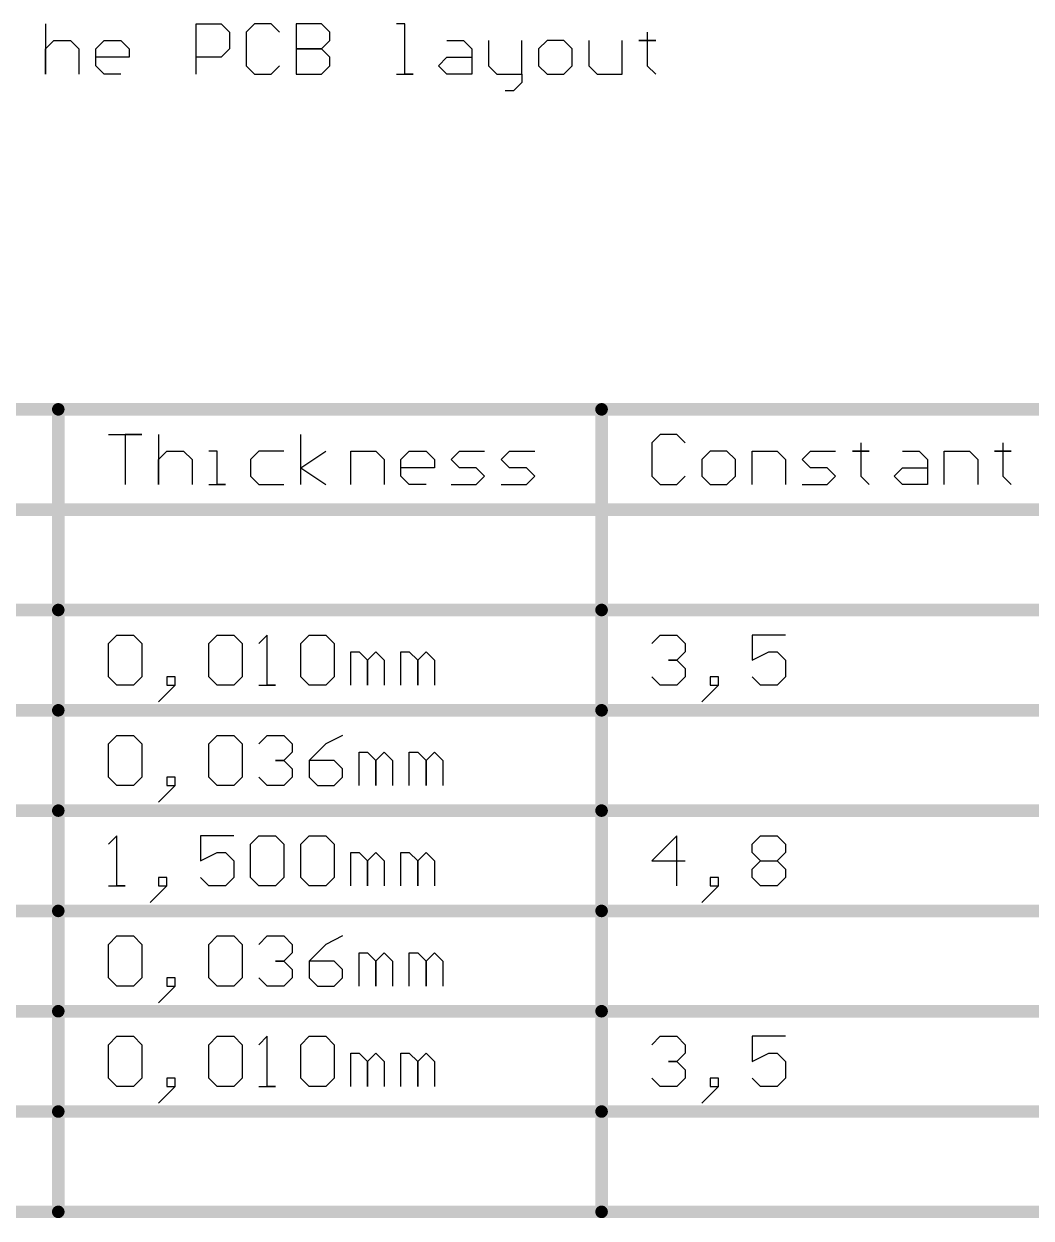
# Model space of a CAD drawing. Header units: millimetres. Extents: x 21 to 336, y 20 to 129.
# Drawn here: x 159.09 to 189.69, y 58.53 to 94.82 of the extents above; entities that cross this region are included whole.
import ezdxf

# ---------------------------------------------------------------- set-up
doc = ezdxf.new("R2010")
doc.units = ezdxf.units.MM
doc.layers.add('DrillDrawing', color=1, linetype='Continuous')
doc.layers.add('Mechanical1', color=6, linetype='Continuous')

msp = doc.modelspace()

# ---------------------------------------------------------------- linework, layer by layer
at = {"layer": 'DrillDrawing'}
for p, q in [((159.744, 94.82), (159.744, 93.296)), ((164.315, 93.296), (164.315, 94.82)), ((164.315, 94.82), (165.076, 94.82)), ((165.076, 94.82), (165.33, 94.566)), ((166.092, 94.82), (165.838, 94.566)), ((166.6, 94.82), (166.092, 94.82)), ((166.854, 94.566), (166.6, 94.82)), ((167.362, 94.82), (167.362, 93.296)), ((168.123, 94.82), (167.362, 94.82)), ((168.377, 94.566), (168.123, 94.82)), ((170.663, 94.82), (170.409, 94.82)), ((170.663, 93.296), (170.663, 94.82)), ((165.33, 94.566), (165.33, 94.058)), ((165.838, 94.566), (165.838, 93.55)), ((168.377, 94.312), (168.377, 94.566)), ((178.026, 94.566), (178.026, 94.312)), ((159.744, 94.058), (159.998, 94.312)), ((159.744, 93.296), (159.744, 94.058)), ((159.998, 94.312), (160.506, 94.312)), ((160.506, 94.312), (160.76, 94.058)), ((160.76, 94.058), (160.76, 93.296)), ((161.268, 94.058), (161.522, 94.312)), ((161.268, 93.55), (161.268, 94.058)), ((161.522, 94.312), (162.029, 94.312)), ((162.029, 94.312), (162.283, 94.058)), ((162.283, 94.058), (162.283, 93.804)), ((165.33, 94.058), (165.076, 93.804)), ((168.123, 94.058), (167.362, 94.058)), ((167.362, 94.058), (168.123, 94.058)), ((168.123, 94.058), (168.377, 94.312)), ((168.377, 93.804), (168.123, 94.058)), ((171.932, 94.312), (172.44, 94.312)), ((172.44, 94.312), (172.694, 94.058)), ((172.694, 94.058), (172.694, 93.296)), ((173.202, 94.312), (173.202, 93.55)), ((174.217, 93.296), (174.217, 94.312)), ((174.979, 94.312), (174.725, 94.058)), ((174.725, 94.058), (174.725, 93.55)), ((175.487, 94.312), (174.979, 94.312)), ((175.741, 94.058), (175.487, 94.312)), ((175.741, 93.55), (175.741, 94.058)), ((176.249, 94.312), (176.249, 93.55)), ((177.264, 93.296), (177.264, 94.312)), ((178.026, 94.312), (177.772, 94.312)), ((177.772, 94.312), (178.28, 94.312)), ((178.28, 94.312), (178.026, 94.312)), ((178.026, 94.312), (178.026, 93.55)), ((162.283, 93.804), (161.268, 93.804)), ((165.076, 93.804), (164.315, 93.804)), ((168.377, 93.55), (168.377, 93.804)), ((171.678, 93.55), (171.932, 93.804)), ((171.932, 93.804), (172.694, 93.804)), ((161.522, 93.296), (161.268, 93.55)), ((162.029, 93.296), (161.522, 93.296)), ((165.838, 93.55), (166.092, 93.296)), ((166.092, 93.296), (166.6, 93.296)), ((166.6, 93.296), (166.854, 93.55)), ((167.362, 93.296), (168.123, 93.296)), ((168.123, 93.296), (168.377, 93.55)), ((170.409, 93.296), (170.917, 93.296)), ((170.917, 93.296), (170.663, 93.296)), ((171.932, 93.296), (171.678, 93.55)), ((172.694, 93.296), (171.932, 93.296)), ((173.202, 93.55), (173.456, 93.296)), ((173.456, 93.296), (174.217, 93.296)), ((174.217, 93.296), (174.217, 93.042)), ((174.725, 93.55), (174.979, 93.296)), ((174.979, 93.296), (175.487, 93.296)), ((175.487, 93.296), (175.741, 93.55)), ((176.249, 93.55), (176.503, 93.296)), ((176.503, 93.296), (177.264, 93.296)), ((178.026, 93.55), (178.28, 93.296)), ((174.217, 93.042), (173.964, 92.788)), ((173.964, 92.788), (173.71, 92.788))]:
    msp.add_line(p, q, dxfattribs=at)
at = {"layer": 'Mechanical1'}
for p, q in [((161.655, 82.345), (162.67, 82.345)), ((162.67, 82.345), (162.163, 82.345)), ((162.163, 82.345), (162.163, 80.821)), ((163.178, 82.345), (163.178, 80.821)), ((167.495, 80.821), (167.495, 82.345)), ((178.415, 82.345), (178.161, 82.091)), ((178.161, 82.091), (178.161, 81.075)), ((178.922, 82.345), (178.415, 82.345)), ((179.176, 82.091), (178.922, 82.345)), ((184.509, 82.091), (184.509, 81.837)), ((188.825, 82.091), (188.825, 81.837)), ((163.178, 81.583), (163.432, 81.837)), ((163.432, 81.837), (163.94, 81.837)), ((163.94, 81.837), (164.194, 81.583)), ((164.956, 81.837), (164.702, 81.837)), ((164.956, 80.821), (164.956, 81.837)), ((166.225, 81.837), (165.971, 81.583)), ((166.987, 81.837), (166.225, 81.837)), ((167.495, 81.329), (168.257, 81.837)), ((169.018, 80.821), (169.018, 81.837)), ((169.018, 81.837), (169.78, 81.837)), ((169.78, 81.837), (170.034, 81.583)), ((170.542, 81.583), (170.796, 81.837)), ((170.796, 81.837), (171.304, 81.837)), ((171.304, 81.837), (171.558, 81.583)), ((172.065, 81.583), (172.319, 81.837)), ((172.319, 81.837), (173.081, 81.837)), ((173.589, 81.583), (173.843, 81.837)), ((173.843, 81.837), (174.605, 81.837)), ((179.938, 81.837), (179.684, 81.583)), ((180.446, 81.837), (179.938, 81.837)), ((180.7, 81.583), (180.446, 81.837)), ((181.208, 80.821), (181.208, 81.837)), ((181.208, 81.837), (181.969, 81.837)), ((181.969, 81.837), (182.223, 81.583)), ((182.731, 81.583), (182.985, 81.837)), ((182.985, 81.837), (183.747, 81.837)), ((184.509, 81.837), (184.255, 81.837)), ((184.255, 81.837), (184.762, 81.837)), ((184.762, 81.837), (184.509, 81.837)), ((184.509, 81.837), (184.509, 81.075)), ((185.778, 81.837), (186.286, 81.837)), ((186.286, 81.837), (186.54, 81.583)), ((187.048, 80.821), (187.048, 81.837)), ((187.048, 81.837), (187.81, 81.837)), ((187.81, 81.837), (188.063, 81.583)), ((188.825, 81.837), (188.571, 81.837)), ((188.571, 81.837), (189.079, 81.837)), ((189.079, 81.837), (188.825, 81.837)), ((188.825, 81.837), (188.825, 81.075)), ((163.178, 80.821), (163.178, 81.583)), ((164.194, 81.583), (164.194, 80.821)), ((165.971, 81.583), (165.971, 81.075)), ((167.495, 81.329), (168.257, 80.821)), ((170.034, 81.583), (170.034, 80.821)), ((170.542, 81.075), (170.542, 81.583)), ((171.558, 81.329), (170.542, 81.329)), ((171.558, 81.583), (171.558, 81.329)), ((172.319, 81.329), (172.065, 81.583)), ((172.827, 81.329), (172.319, 81.329)), ((173.081, 81.075), (172.827, 81.329)), ((173.843, 81.329), (173.589, 81.583)), ((174.351, 81.329), (173.843, 81.329)), ((174.605, 81.075), (174.351, 81.329)), ((179.684, 81.583), (179.684, 81.075)), ((180.7, 81.075), (180.7, 81.583)), ((182.223, 81.583), (182.223, 80.821)), ((182.985, 81.329), (182.731, 81.583)), ((183.493, 81.329), (182.985, 81.329)), ((183.747, 81.075), (183.493, 81.329)), ((185.524, 81.075), (185.778, 81.329)), ((185.778, 81.329), (186.54, 81.329)), ((186.54, 81.583), (186.54, 80.821)), ((188.063, 81.583), (188.063, 80.821)), ((165.971, 81.075), (166.225, 80.821)), ((170.796, 80.821), (170.542, 81.075)), ((172.827, 80.821), (173.081, 81.075)), ((174.351, 80.821), (174.605, 81.075)), ((178.161, 81.075), (178.415, 80.821)), ((178.922, 80.821), (179.176, 81.075)), ((179.684, 81.075), (179.938, 80.821)), ((180.446, 80.821), (180.7, 81.075)), ((183.493, 80.821), (183.747, 81.075)), ((184.509, 81.075), (184.762, 80.821)), ((185.778, 80.821), (185.524, 81.075)), ((188.825, 81.075), (189.079, 80.821)), ((164.702, 80.821), (165.21, 80.821)), ((165.21, 80.821), (164.956, 80.821)), ((166.225, 80.821), (166.987, 80.821)), ((171.304, 80.821), (170.796, 80.821)), ((172.065, 80.821), (172.827, 80.821)), ((173.589, 80.821), (174.351, 80.821)), ((178.415, 80.821), (178.922, 80.821)), ((179.938, 80.821), (180.446, 80.821)), ((182.731, 80.821), (183.493, 80.821)), ((186.54, 80.821), (185.778, 80.821)), ((161.655, 75.995), (161.909, 76.249)), ((161.909, 76.249), (162.417, 76.249)), ((162.417, 76.249), (162.67, 75.995)), ((164.702, 75.995), (164.956, 76.249)), ((164.956, 76.249), (165.464, 76.249)), ((165.464, 76.249), (165.718, 75.995)), ((166.479, 76.249), (166.225, 75.995)), ((166.479, 74.725), (166.479, 76.249)), ((167.495, 75.995), (167.749, 76.249)), ((167.749, 76.249), (168.257, 76.249)), ((168.257, 76.249), (168.511, 75.995)), ((178.161, 75.995), (178.415, 76.249)), ((178.415, 76.249), (178.922, 76.249)), ((178.922, 76.249), (179.176, 75.995)), ((182.223, 76.249), (181.208, 76.249)), ((181.208, 76.249), (181.208, 75.487)), ((161.655, 74.979), (161.655, 75.995)), ((162.67, 75.995), (162.67, 74.979)), ((164.702, 74.979), (164.702, 75.995)), ((165.718, 75.995), (165.718, 74.979)), ((167.495, 74.979), (167.495, 75.995)), ((168.511, 75.995), (168.511, 74.979)), ((179.176, 75.995), (179.176, 75.741)), ((169.018, 74.725), (169.018, 75.741)), ((169.018, 75.741), (169.272, 75.741)), ((169.272, 75.741), (169.526, 75.487)), ((169.526, 75.487), (169.78, 75.741)), ((169.526, 75.487), (169.526, 74.725)), ((169.526, 74.725), (169.526, 75.487)), ((169.78, 75.741), (170.034, 75.487)), ((170.034, 75.487), (170.034, 74.725)), ((170.542, 74.725), (170.542, 75.741)), ((170.542, 75.741), (170.796, 75.741)), ((170.796, 75.741), (171.05, 75.487)), ((171.05, 75.487), (171.304, 75.741)), ((171.05, 75.487), (171.05, 74.725)), ((171.05, 74.725), (171.05, 75.487)), ((171.304, 75.741), (171.558, 75.487)), ((171.558, 75.487), (171.558, 74.725)), ((178.922, 75.487), (178.668, 75.487)), ((178.668, 75.487), (178.922, 75.487)), ((179.176, 75.741), (178.922, 75.487)), ((178.922, 75.487), (179.176, 75.233)), ((181.208, 75.487), (181.715, 75.741)), ((181.715, 75.741), (181.969, 75.741)), ((181.969, 75.741), (182.223, 75.487)), ((182.223, 75.487), (182.223, 74.979)), ((179.176, 75.233), (179.176, 74.979)), ((161.909, 74.725), (161.655, 74.979)), ((162.67, 74.979), (162.417, 74.725)), ((163.686, 74.979), (163.432, 74.979)), ((163.432, 74.979), (163.432, 74.725)), ((163.686, 74.725), (163.686, 74.979)), ((164.956, 74.725), (164.702, 74.979)), ((165.718, 74.979), (165.464, 74.725)), ((167.749, 74.725), (167.495, 74.979)), ((168.511, 74.979), (168.257, 74.725)), ((178.415, 74.725), (178.161, 74.979)), ((179.176, 74.979), (178.922, 74.725)), ((180.192, 74.979), (179.938, 74.979)), ((179.938, 74.979), (179.938, 74.725)), ((180.192, 74.725), (180.192, 74.979)), ((181.462, 74.725), (181.208, 74.979)), ((182.223, 74.979), (181.969, 74.725)), ((162.417, 74.725), (161.909, 74.725)), ((163.432, 74.471), (163.178, 74.217)), ((163.432, 74.471), (163.686, 74.725)), ((163.432, 74.725), (163.686, 74.725)), ((163.686, 74.725), (163.432, 74.471)), ((165.464, 74.725), (164.956, 74.725)), ((166.225, 74.725), (166.733, 74.725)), ((166.733, 74.725), (166.479, 74.725)), ((168.257, 74.725), (167.749, 74.725)), ((178.922, 74.725), (178.415, 74.725)), ((179.938, 74.471), (179.684, 74.217)), ((179.938, 74.471), (180.192, 74.725)), ((179.938, 74.725), (180.192, 74.725)), ((180.192, 74.725), (179.938, 74.471)), ((181.969, 74.725), (181.462, 74.725)), ((161.655, 72.947), (161.909, 73.201)), ((161.655, 71.931), (161.655, 72.947)), ((161.909, 73.201), (162.417, 73.201)), ((162.417, 73.201), (162.67, 72.947)), ((162.67, 72.947), (162.67, 71.931)), ((164.702, 72.947), (164.956, 73.201)), ((164.702, 71.931), (164.702, 72.947)), ((164.956, 73.201), (165.464, 73.201)), ((165.464, 73.201), (165.718, 72.947)), ((165.718, 72.947), (165.718, 71.931)), ((166.225, 72.947), (166.479, 73.201)), ((166.479, 73.201), (166.987, 73.201)), ((166.987, 73.201), (167.241, 72.947)), ((167.241, 72.947), (167.241, 72.693)), ((168.257, 72.947), (167.749, 72.439)), ((168.765, 73.201), (168.257, 72.947)), ((167.241, 72.693), (166.987, 72.439)), ((169.272, 71.677), (169.272, 72.693)), ((169.272, 72.693), (169.526, 72.693)), ((169.526, 72.693), (169.78, 72.439)), ((169.78, 72.439), (170.034, 72.693)), ((170.034, 72.693), (170.288, 72.439)), ((170.796, 71.677), (170.796, 72.693)), ((170.796, 72.693), (171.05, 72.693)), ((171.05, 72.693), (171.304, 72.439)), ((171.304, 72.439), (171.558, 72.693)), ((171.558, 72.693), (171.812, 72.439)), ((166.987, 72.439), (166.733, 72.439)), ((166.733, 72.439), (166.987, 72.439)), ((166.987, 72.439), (167.241, 72.185)), ((167.749, 72.439), (167.749, 71.931)), ((168.511, 72.439), (167.749, 72.439)), ((168.765, 72.185), (168.511, 72.439)), ((169.78, 72.439), (169.78, 71.677)), ((169.78, 71.677), (169.78, 72.439)), ((170.288, 72.439), (170.288, 71.677)), ((171.304, 72.439), (171.304, 71.677)), ((171.304, 71.677), (171.304, 72.439)), ((171.812, 72.439), (171.812, 71.677)), ((161.909, 71.677), (161.655, 71.931)), ((162.67, 71.931), (162.417, 71.677)), ((163.686, 71.931), (163.432, 71.931)), ((163.432, 71.931), (163.432, 71.677)), ((163.686, 71.677), (163.686, 71.931)), ((164.956, 71.677), (164.702, 71.931)), ((165.718, 71.931), (165.464, 71.677)), ((166.479, 71.677), (166.225, 71.931)), ((167.241, 71.931), (166.987, 71.677)), ((167.241, 72.185), (167.241, 71.931)), ((167.749, 71.931), (168.003, 71.677)), ((168.511, 71.677), (168.765, 71.931)), ((168.765, 71.931), (168.765, 72.185)), ((162.417, 71.677), (161.909, 71.677)), ((163.432, 71.423), (163.686, 71.677)), ((163.432, 71.677), (163.686, 71.677)), ((163.686, 71.677), (163.432, 71.423)), ((165.464, 71.677), (164.956, 71.677)), ((166.987, 71.677), (166.479, 71.677)), ((168.003, 71.677), (168.511, 71.677)), ((163.432, 71.423), (163.178, 71.169)), ((161.909, 70.153), (161.655, 69.899)), ((161.909, 68.629), (161.909, 70.153)), ((165.464, 70.153), (164.448, 70.153)), ((164.448, 70.153), (164.448, 69.391)), ((165.971, 69.899), (166.225, 70.153)), ((166.225, 70.153), (166.733, 70.153)), ((166.733, 70.153), (166.987, 69.899)), ((167.495, 69.899), (167.749, 70.153)), ((167.749, 70.153), (168.257, 70.153)), ((168.257, 70.153), (168.511, 69.899)), ((178.922, 70.153), (178.161, 69.391)), ((178.922, 68.629), (178.922, 70.153)), ((181.208, 69.899), (181.462, 70.153)), ((181.462, 70.153), (181.969, 70.153)), ((181.969, 70.153), (182.223, 69.899)), ((165.971, 68.883), (165.971, 69.899)), ((166.987, 69.899), (166.987, 68.883)), ((167.495, 68.883), (167.495, 69.899)), ((168.511, 69.899), (168.511, 68.883)), ((181.208, 69.645), (181.208, 69.899)), ((182.223, 69.899), (182.223, 69.645)), ((164.448, 69.391), (164.956, 69.645)), ((164.956, 69.645), (165.21, 69.645)), ((165.21, 69.645), (165.464, 69.391)), ((165.464, 69.391), (165.464, 68.883)), ((169.018, 68.629), (169.018, 69.645)), ((169.018, 69.645), (169.272, 69.645)), ((169.272, 69.645), (169.526, 69.391)), ((169.526, 69.391), (169.78, 69.645)), ((169.526, 69.391), (169.526, 68.629)), ((169.526, 68.629), (169.526, 69.391)), ((169.78, 69.645), (170.034, 69.391)), ((170.034, 69.391), (170.034, 68.629)), ((170.542, 68.629), (170.542, 69.645)), ((170.542, 69.645), (170.796, 69.645)), ((170.796, 69.645), (171.05, 69.391)), ((171.05, 69.391), (171.304, 69.645)), ((171.05, 69.391), (171.05, 68.629)), ((171.05, 68.629), (171.05, 69.391)), ((171.304, 69.645), (171.558, 69.391)), ((171.558, 69.391), (171.558, 68.629)), ((178.161, 69.391), (179.176, 69.391)), ((181.462, 69.391), (181.208, 69.645)), ((181.208, 69.137), (181.462, 69.391)), ((181.462, 69.391), (181.969, 69.391)), ((182.223, 69.645), (181.969, 69.391)), ((181.969, 69.391), (182.223, 69.137)), ((181.208, 68.883), (181.208, 69.137)), ((182.223, 69.137), (182.223, 68.883)), ((161.655, 68.629), (162.163, 68.629)), ((162.163, 68.629), (161.909, 68.629)), ((163.432, 68.883), (163.178, 68.883)), ((163.178, 68.883), (163.178, 68.629)), ((163.178, 68.375), (163.432, 68.629)), ((163.178, 68.629), (163.432, 68.629)), ((163.432, 68.629), (163.178, 68.375)), ((163.432, 68.629), (163.432, 68.883)), ((164.702, 68.629), (164.448, 68.883)), ((165.21, 68.629), (164.702, 68.629)), ((165.464, 68.883), (165.21, 68.629)), ((166.225, 68.629), (165.971, 68.883)), ((166.733, 68.629), (166.225, 68.629)), ((166.987, 68.883), (166.733, 68.629)), ((167.749, 68.629), (167.495, 68.883)), ((168.257, 68.629), (167.749, 68.629)), ((168.511, 68.883), (168.257, 68.629)), ((180.192, 68.883), (179.938, 68.883)), ((179.938, 68.883), (179.938, 68.629)), ((179.938, 68.375), (180.192, 68.629)), ((179.938, 68.629), (180.192, 68.629)), ((180.192, 68.629), (179.938, 68.375)), ((180.192, 68.629), (180.192, 68.883)), ((181.462, 68.629), (181.208, 68.883)), ((181.969, 68.629), (181.462, 68.629)), ((182.223, 68.883), (181.969, 68.629)), ((163.178, 68.375), (162.924, 68.121)), ((179.938, 68.375), (179.684, 68.121)), ((161.655, 66.851), (161.909, 67.105)), ((161.655, 65.835), (161.655, 66.851)), ((161.909, 67.105), (162.417, 67.105)), ((162.417, 67.105), (162.67, 66.851)), ((162.67, 66.851), (162.67, 65.835)), ((164.702, 66.851), (164.956, 67.105)), ((164.702, 65.835), (164.702, 66.851)), ((164.956, 67.105), (165.464, 67.105)), ((165.464, 67.105), (165.718, 66.851)), ((165.718, 66.851), (165.718, 65.835)), ((166.225, 66.851), (166.479, 67.105)), ((166.479, 67.105), (166.987, 67.105)), ((166.987, 67.105), (167.241, 66.851)), ((167.241, 66.851), (167.241, 66.597)), ((168.257, 66.851), (167.749, 66.343)), ((168.765, 67.105), (168.257, 66.851)), ((167.241, 66.597), (166.987, 66.343)), ((169.272, 65.581), (169.272, 66.597)), ((169.272, 66.597), (169.526, 66.597)), ((169.526, 66.597), (169.78, 66.343)), ((169.78, 66.343), (170.034, 66.597)), ((170.034, 66.597), (170.288, 66.343)), ((170.796, 65.581), (170.796, 66.597)), ((170.796, 66.597), (171.05, 66.597)), ((171.05, 66.597), (171.304, 66.343)), ((171.304, 66.343), (171.558, 66.597)), ((171.558, 66.597), (171.812, 66.343)), ((166.987, 66.343), (166.733, 66.343)), ((166.733, 66.343), (166.987, 66.343)), ((166.987, 66.343), (167.241, 66.089)), ((167.241, 66.089), (167.241, 65.835)), ((167.749, 66.343), (167.749, 65.835)), ((168.511, 66.343), (167.749, 66.343)), ((168.765, 66.089), (168.511, 66.343)), ((168.765, 65.835), (168.765, 66.089)), ((169.78, 66.343), (169.78, 65.581)), ((169.78, 65.581), (169.78, 66.343)), ((170.288, 66.343), (170.288, 65.581)), ((171.304, 66.343), (171.304, 65.581)), ((171.304, 65.581), (171.304, 66.343)), ((171.812, 66.343), (171.812, 65.581)), ((161.909, 65.581), (161.655, 65.835)), ((162.67, 65.835), (162.417, 65.581)), ((163.686, 65.835), (163.432, 65.835)), ((163.432, 65.835), (163.432, 65.581)), ((163.686, 65.581), (163.686, 65.835)), ((164.956, 65.581), (164.702, 65.835)), ((165.718, 65.835), (165.464, 65.581)), ((166.479, 65.581), (166.225, 65.835)), ((167.241, 65.835), (166.987, 65.581)), ((167.749, 65.835), (168.003, 65.581)), ((168.511, 65.581), (168.765, 65.835)), ((162.417, 65.581), (161.909, 65.581)), ((163.432, 65.327), (163.178, 65.073)), ((163.432, 65.327), (163.686, 65.581)), ((163.432, 65.581), (163.686, 65.581)), ((163.686, 65.581), (163.432, 65.327)), ((165.464, 65.581), (164.956, 65.581)), ((166.987, 65.581), (166.479, 65.581)), ((168.003, 65.581), (168.511, 65.581)), ((161.655, 63.803), (161.909, 64.057)), ((161.909, 64.057), (162.417, 64.057)), ((162.417, 64.057), (162.67, 63.803)), ((164.702, 63.803), (164.956, 64.057)), ((164.956, 64.057), (165.464, 64.057)), ((165.464, 64.057), (165.718, 63.803)), ((166.479, 64.057), (166.225, 63.803)), ((166.479, 62.533), (166.479, 64.057)), ((167.495, 63.803), (167.749, 64.057)), ((167.749, 64.057), (168.257, 64.057)), ((168.257, 64.057), (168.511, 63.803)), ((178.161, 63.803), (178.415, 64.057)), ((178.415, 64.057), (178.922, 64.057)), ((178.922, 64.057), (179.176, 63.803)), ((182.223, 64.057), (181.208, 64.057)), ((181.208, 64.057), (181.208, 63.295)), ((161.655, 62.787), (161.655, 63.803)), ((162.67, 63.803), (162.67, 62.787)), ((164.702, 62.787), (164.702, 63.803)), ((165.718, 63.803), (165.718, 62.787)), ((167.495, 62.787), (167.495, 63.803)), ((168.511, 63.803), (168.511, 62.787)), ((169.018, 62.533), (169.018, 63.549)), ((169.018, 63.549), (169.272, 63.549)), ((169.272, 63.549), (169.526, 63.295)), ((169.526, 63.295), (169.78, 63.549)), ((169.78, 63.549), (170.034, 63.295)), ((170.542, 62.533), (170.542, 63.549)), ((170.542, 63.549), (170.796, 63.549)), ((170.796, 63.549), (171.05, 63.295)), ((171.05, 63.295), (171.304, 63.549)), ((171.304, 63.549), (171.558, 63.295)), ((179.176, 63.549), (178.922, 63.295)), ((179.176, 63.803), (179.176, 63.549)), ((181.208, 63.295), (181.715, 63.549)), ((181.715, 63.549), (181.969, 63.549)), ((181.969, 63.549), (182.223, 63.295)), ((169.526, 63.295), (169.526, 62.533)), ((169.526, 62.533), (169.526, 63.295)), ((170.034, 63.295), (170.034, 62.533)), ((171.05, 63.295), (171.05, 62.533)), ((171.05, 62.533), (171.05, 63.295)), ((171.558, 63.295), (171.558, 62.533)), ((178.922, 63.295), (178.668, 63.295)), ((178.668, 63.295), (178.922, 63.295)), ((178.922, 63.295), (179.176, 63.041)), ((182.223, 63.295), (182.223, 62.787)), ((161.909, 62.533), (161.655, 62.787)), ((162.67, 62.787), (162.417, 62.533)), ((163.686, 62.787), (163.432, 62.787)), ((163.432, 62.787), (163.432, 62.533)), ((163.686, 62.533), (163.686, 62.787)), ((164.956, 62.533), (164.702, 62.787)), ((165.718, 62.787), (165.464, 62.533)), ((167.749, 62.533), (167.495, 62.787)), ((168.511, 62.787), (168.257, 62.533)), ((178.415, 62.533), (178.161, 62.787)), ((179.176, 62.787), (178.922, 62.533)), ((179.176, 63.041), (179.176, 62.787)), ((180.192, 62.787), (179.938, 62.787)), ((179.938, 62.787), (179.938, 62.533)), ((180.192, 62.533), (180.192, 62.787)), ((181.462, 62.533), (181.208, 62.787)), ((182.223, 62.787), (181.969, 62.533)), ((162.417, 62.533), (161.909, 62.533)), ((163.432, 62.279), (163.686, 62.533)), ((163.432, 62.533), (163.686, 62.533)), ((163.686, 62.533), (163.432, 62.279)), ((165.464, 62.533), (164.956, 62.533)), ((166.225, 62.533), (166.733, 62.533)), ((166.733, 62.533), (166.479, 62.533)), ((168.257, 62.533), (167.749, 62.533)), ((178.922, 62.533), (178.415, 62.533)), ((179.938, 62.279), (180.192, 62.533)), ((179.938, 62.533), (180.192, 62.533)), ((180.192, 62.533), (179.938, 62.279)), ((181.969, 62.533), (181.462, 62.533)), ((163.432, 62.279), (163.178, 62.025)), ((179.938, 62.279), (179.684, 62.025))]:
    msp.add_line(p, q, dxfattribs=at)
at = {"layer": 'Mechanical1', "const_width": 0.381}
for points in [[(104.265, 83.107), (219.551, 83.107)], [(160.131, 58.723), (160.131, 83.107)], [(176.637, 58.723), (176.637, 83.107)], [(104.265, 80.059), (219.551, 80.059)], [(138.293, 77.011), (160.131, 77.011)], [(160.131, 77.011), (176.637, 77.011)], [(176.637, 77.011), (191.111, 77.011)], [(138.293, 73.963), (160.131, 73.963)], [(160.131, 73.963), (176.637, 73.963)], [(176.637, 73.963), (191.111, 73.963)], [(138.293, 70.915), (160.131, 70.915)], [(160.131, 70.915), (176.637, 70.915)], [(176.637, 70.915), (191.111, 70.915)], [(138.293, 67.867), (160.131, 67.867)], [(160.131, 67.867), (176.637, 67.867)], [(176.637, 67.867), (191.111, 67.867)], [(138.293, 64.819), (160.131, 64.819)], [(160.131, 64.819), (176.637, 64.819)], [(176.637, 64.819), (191.111, 64.819)], [(138.293, 61.771), (160.131, 61.771)], [(160.131, 61.771), (176.637, 61.771)], [(176.637, 61.771), (191.111, 61.771)], [(138.293, 58.723), (160.131, 58.723)], [(160.131, 58.723), (176.637, 58.723)], [(176.637, 58.723), (191.111, 58.723)]]:
    msp.add_lwpolyline(points, dxfattribs=at)
at = {"layer": 'Mechanical1', "const_width": 0.191}
for points in [[(160.036, 83.107, 1), (160.226, 83.107, 1)], [(176.541, 83.107, 1), (176.732, 83.107, 1)], [(160.036, 77.011, 1), (160.226, 77.011, 1)], [(160.036, 77.011, 1), (160.226, 77.011, 1)], [(176.541, 77.011, 1), (176.732, 77.011, 1)], [(176.541, 77.011, 1), (176.732, 77.011, 1)], [(160.036, 73.963, 1), (160.226, 73.963, 1)], [(160.036, 73.963, 1), (160.226, 73.963, 1)], [(176.541, 73.963, 1), (176.732, 73.963, 1)], [(176.541, 73.963, 1), (176.732, 73.963, 1)], [(160.036, 70.915, 1), (160.226, 70.915, 1)], [(160.036, 70.915, 1), (160.226, 70.915, 1)], [(176.541, 70.915, 1), (176.732, 70.915, 1)], [(176.541, 70.915, 1), (176.732, 70.915, 1)], [(160.036, 67.867, 1), (160.226, 67.867, 1)], [(160.036, 67.867, 1), (160.226, 67.867, 1)], [(176.541, 67.867, 1), (176.732, 67.867, 1)], [(176.541, 67.867, 1), (176.732, 67.867, 1)], [(160.036, 64.819, 1), (160.226, 64.819, 1)], [(160.036, 64.819, 1), (160.226, 64.819, 1)], [(176.541, 64.819, 1), (176.732, 64.819, 1)], [(176.541, 64.819, 1), (176.732, 64.819, 1)], [(160.036, 61.771, 1), (160.226, 61.771, 1)], [(160.036, 61.771, 1), (160.226, 61.771, 1)], [(176.541, 61.771, 1), (176.732, 61.771, 1)], [(176.541, 61.771, 1), (176.732, 61.771, 1)], [(160.036, 58.723, 1), (160.226, 58.723, 1)], [(160.036, 58.723, 1), (160.226, 58.723, 1)], [(160.036, 58.723, 1), (160.226, 58.723, 1)], [(176.541, 58.723, 1), (176.732, 58.723, 1)], [(176.541, 58.723, 1), (176.732, 58.723, 1)], [(176.541, 58.723, 1), (176.732, 58.723, 1)]]:
    msp.add_lwpolyline(points, format="xyb", close=True, dxfattribs=at)

doc.saveas('drawing.dxf')
